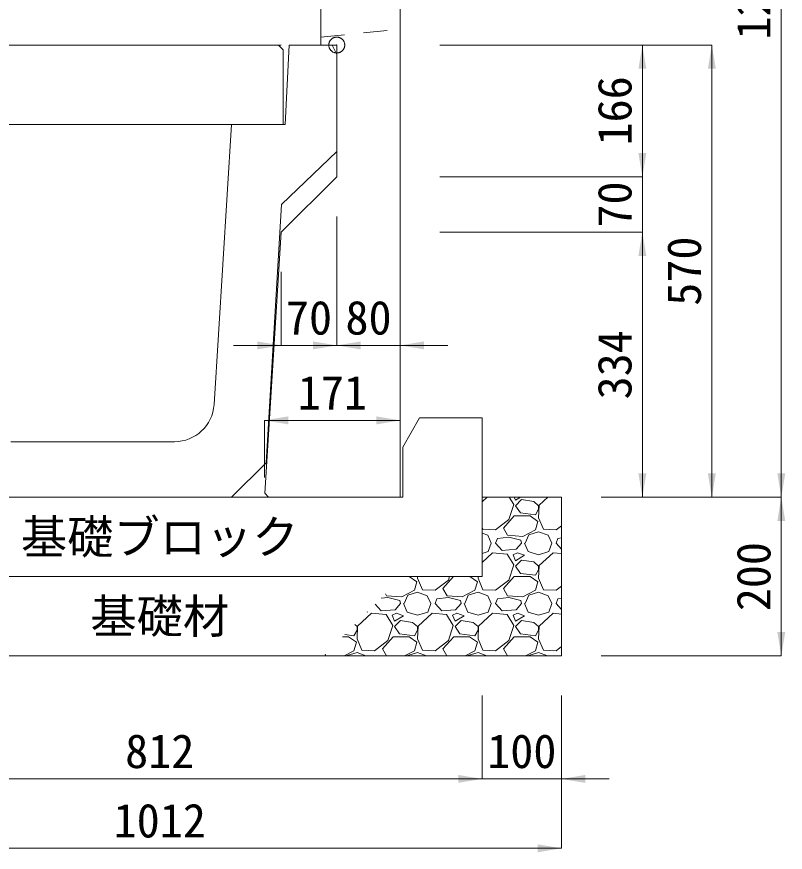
# Model space of a CAD drawing. Units: millimetres at full size, sheet at 1:40. Extents: x 206103 to 244503, y 883348 to 903496.
# Drawn here: x 215988 to 216956, y 890601 to 891654 of the extents above; entities that cross this region are included whole.
import ezdxf
from ezdxf.enums import TextEntityAlignment as Align

# ---------------------------------------------------------------- set-up
doc = ezdxf.new("R2010")
doc.units = ezdxf.units.MM
doc.header["$LTSCALE"] = 40
doc.header["$PDMODE"] = 32
doc.header["$PDSIZE"] = 20
doc.linetypes.add('USER1', pattern=[28.575, 19.05, -3.175, 3.175, -3.175])
doc.linetypes.add('USER2', pattern=[1.35, 0.75, -0.6])
for name, color, linetype, lineweight in [('パネックスKUS', 2, 'Continuous', 20), ('基礎ブロック', 2, 'Continuous', 13), ('基礎材', 7, 'Continuous', 15), ('寸法線', 7, 'Continuous', 13), ('本体', 2, 'Continuous', 13), ('補助線', 8, 'USER1', 13), ('ﾊｯﾁﾝｸﾞ', 7, 'Continuous', 5)]:
    doc.layers.add(name, color=color, linetype=linetype, lineweight=lineweight)
doc.layers.add('文字', color=7, linetype='Continuous')
doc.styles.add('ＭＳ ゴシック', font='')
doc.styles.get('ＭＳ ゴシック').set_extended_font_data('MS Gothic')

# ---------------------------------------------------------------- blocks, each defined once
blk = doc.blocks.new('filled_arrow')
at = {"color": 0, "linetype": 'Continuous', "lineweight": -2}
blk.add_solid([(7.5, 1.25), (0, 0), (7.5, -1.25)], dxfattribs=at)

msp = doc.modelspace()

# ---------------------------------------------------------------- linework, layer by layer
at = {"layer": 'パネックスKUS'}
for p, q in [((216471.16, 891048.33), (216471.16, 892318.33)), ((216371.16, 892313.33), (216371.16, 891618.33)), ((216371.16, 891618.33), (216391.16, 891618.33)), ((216391.16, 891618.33), (216391.16, 891452.33)), ((216391.16, 891452.33), (216321.16, 891382.33)), ((216321.16, 891382.33), (216300.47, 891053.32)), ((216305.16, 891048.33), (216300.47, 891053.32)), ((216305.16, 891048.33), (216471.16, 891048.33))]:
    msp.add_line(p, q, dxfattribs=at)
at = {"layer": 'パネックスKUS', "linetype": 'USER2', "lineweight": 9}
msp.add_line((216371.16, 891628.33), (216471.16, 891638.33), dxfattribs=at)
at = {"layer": '基礎ブロック'}
for p, q in [((216495.21, 891148.33), (216474.21, 891111.33)), ((216574.21, 891148.33), (216495.21, 891148.33)), ((216574.21, 891048.33), (216574.21, 891148.33)), ((216474.21, 891111.33), (216474.21, 891048.33)), ((216474.21, 891048.33), (215862.21, 891048.33)), ((216574.21, 891048.33), (216574.21, 890948.33)), ((215762.21, 890948.33), (216574.21, 890948.33))]:
    msp.add_line(p, q, dxfattribs=at)
at = {"layer": '基礎材', "lineweight": 13}
msp.add_line((216674.21, 891048.33), (216574.21, 891048.33), dxfattribs=at)
at = {"layer": '基礎材'}
for p, q in [((216674.21, 890848.33), (216674.21, 891048.33)), ((215662.21, 890848.33), (216674.21, 890848.33))]:
    msp.add_line(p, q, dxfattribs=at)
at = {"layer": '寸法線'}
for p, q in [((216951.05, 891048.33), (216951.05, 892318.33)), ((216321.16, 891618.33), (215865.21, 891618.33)), ((216521.16, 891618.33), (216863.55, 891618.33)), ((216521.16, 891618.33), (216776.05, 891618.33)), ((216776.05, 891618.33), (216776.05, 891452.33)), ((216863.55, 891618.33), (216863.55, 891048.33)), ((216776.05, 891512.33), (216776.05, 891322.33)), ((216521.16, 891452.33), (216776.05, 891452.33)), ((216521.16, 891452.33), (216776.05, 891452.33)), ((216391.16, 891402.33), (216391.16, 891239.74)), ((216391.16, 891402.33), (216391.16, 891239.74)), ((216471.16, 891402.33), (216471.16, 891239.74)), ((216521.16, 891382.33), (216776.05, 891382.33)), ((216521.16, 891382.33), (216776.05, 891382.33)), ((216776.05, 891382.33), (216776.05, 891048.33)), ((216321.16, 891332.33), (216321.16, 891239.74)), ((216451.16, 891239.74), (216261.16, 891239.74)), ((216331.16, 891239.74), (216531.16, 891239.74)), ((216300.16, 891145.25), (216471.16, 891145.25)), ((216300.16, 891073.33), (216300.16, 891145.25)), ((216471.16, 891073.33), (216471.16, 891145.25)), ((216724.21, 891048.33), (216951.05, 891048.33)), ((216724.21, 891048.33), (216863.55, 891048.33)), ((216724.21, 891048.33), (216776.05, 891048.33)), ((216724.21, 891048.33), (216951.05, 891048.33)), ((216951.05, 891048.33), (216951.05, 890848.33)), ((216724.21, 890848.33), (216951.05, 890848.33)), ((216574.21, 890798.33), (216574.21, 890693.39)), ((216574.21, 890798.33), (216574.21, 890693.39)), ((216674.21, 890798.33), (216674.21, 890693.39)), ((216674.21, 890798.33), (216674.21, 890605.89)), ((215762.21, 890693.39), (216574.21, 890693.39)), ((216514.21, 890693.39), (216734.21, 890693.39)), ((216674.21, 890605.89), (215662.21, 890605.89))]:
    msp.add_line(p, q, dxfattribs=at)
at = {"layer": '本体'}
for p, q in [((216331.16, 891618.33), (216326.16, 891518.33)), ((216331.16, 891618.33), (216385.16, 891618.33)), ((216391.16, 891606.33), (216385.16, 891618.33)), ((216391.16, 891606.33), (216391.16, 891484.33)), ((216258.66, 891518.33), (216236.59, 891165.21)), ((216258.66, 891518.33), (216326.16, 891518.33)), ((216391.16, 891484.33), (216321.66, 891417.33)), ((216321.66, 891417.33), (216302.05, 891091.73)), ((215980.63, 891118.33), (216186.68, 891118.33)), ((216258.66, 891048.33), (216302.05, 891091.73)), ((215908.66, 891048.33), (216258.66, 891048.33))]:
    msp.add_line(p, q, dxfattribs=at)
at = {"layer": '本体', "lineweight": 20}
msp.add_lwpolyline([(215843.66, 891518.33), (215843.66, 891612.33), (215849.66, 891618.33), (216317.66, 891618.33), (216323.66, 891612.33), (216323.66, 891518.33)], close=True, dxfattribs=at)
at = {"layer": '本体'}
msp.add_arc((216186.68, 891168.33), 50, 270, 356.42367, dxfattribs=at)
at = {"layer": '補助線'}
msp.add_point((216391.16, 891618.33), dxfattribs=at)
at = {"layer": 'ﾊｯﾁﾝｸﾞ'}
for p, q in [((216580.59, 891048.33), (216574.21, 891042.5)), ((216614, 891039.25), (216608.46, 891048.33)), ((216614.79, 891048.33), (216616.29, 891044.58)), ((216616.29, 891044.58), (216622.53, 891048.33)), ((216623.91, 891045.35), (216616.29, 891037.73)), ((216639.15, 891043.06), (216623.91, 891045.35)), ((216645.25, 891037.73), (216639.15, 891043.06)), ((216656.79, 891048.33), (216646.01, 891038.49)), ((216607.91, 891020.2), (216614, 891039.25)), ((216616.29, 891037.73), (216622.39, 891028.58)), ((216641.44, 891026.3), (216645.25, 891033.15)), ((216646.01, 891038.49), (216645.25, 891022.49)), ((216645.25, 891033.15), (216645.25, 891037.73)), ((216601.05, 891009.53), (216614.77, 891024.77)), ((216614.77, 891024.77), (216634.58, 891024.77)), ((216622.39, 891028.58), (216641.44, 891026.3)), ((216634.58, 891024.77), (216644.48, 891017.91)), ((216645.25, 891022.49), (216651.34, 891008.01)), ((216591.14, 891007.25), (216607.91, 891020.2)), ((216644.48, 891017.91), (216641.44, 891007.25)), ((216667.34, 891007.25), (216674.21, 891012.55)), ((216574.21, 891010.23), (216575.14, 891008.01)), ((216574.21, 891003.03), (216581.24, 891000.39)), ((216575.14, 891008.01), (216591.14, 891007.25)), ((216581.24, 891000.39), (216585.81, 890990.48)), ((216606.38, 891000.39), (216601.05, 891009.53)), ((216625.43, 890998.86), (216606.38, 891000.39)), ((216641.44, 891007.25), (216625.43, 890998.86)), ((216628.48, 890990.48), (216633.05, 891001.15)), ((216633.05, 891001.15), (216645.25, 891004.96)), ((216645.25, 891004.96), (216657.44, 891000.39)), ((216651.34, 891008.01), (216667.34, 891007.25)), ((216657.44, 891000.39), (216662.01, 890990.48)), ((216582, 890979.81), (216585.81, 890990.48)), ((216591.14, 890990.48), (216593.43, 890996.58)), ((216599.53, 890981.34), (216591.14, 890990.48)), ((216607.91, 890998.1), (216593.43, 890996.58)), ((216623.15, 890994.29), (216607.91, 890998.1)), ((216623.91, 890990.48), (216617.05, 890982.86)), ((216623.91, 890990.48), (216623.15, 890994.29)), ((216627.72, 890990.48), (216632.29, 890979.81)), ((216658.2, 890979.81), (216662.01, 890990.48)), ((216667.34, 890990.48), (216669.63, 890996.58)), ((216674.21, 890983), (216667.34, 890990.48)), ((216674.21, 890997.06), (216669.63, 890996.58)), ((216574.21, 890977.52), (216582, 890979.81)), ((216617.05, 890982.86), (216599.53, 890981.34)), ((216632.29, 890979.81), (216645.25, 890976)), ((216645.25, 890976), (216658.2, 890979.81)), ((216587.33, 890978.29), (216574.21, 890966.3)), ((216605.62, 890976.77), (216587.33, 890978.29)), ((216614, 890963.05), (216605.62, 890976.77)), ((216618.58, 890978.29), (216613.24, 890976)), ((216613.24, 890976), (216616.29, 890968.38)), ((216616.29, 890968.38), (216627.72, 890975.24)), ((216623.91, 890969.15), (216616.29, 890961.53)), ((216627.72, 890975.24), (216618.58, 890978.29)), ((216639.15, 890966.86), (216623.91, 890969.15)), ((216663.53, 890978.29), (216646.01, 890962.29)), ((216674.21, 890977.4), (216663.53, 890978.29)), ((216607.91, 890944), (216614, 890963.05)), ((216616.29, 890961.53), (216622.39, 890952.38)), ((216645.25, 890961.53), (216639.15, 890966.86)), ((216646.01, 890962.29), (216645.25, 890946.29)), ((216645.25, 890956.95), (216645.25, 890961.53)), ((216482.53, 890948.33), (216492.08, 890941.71)), ((216492.94, 890948.33), (216492.85, 890946.29)), ((216524.85, 890933.33), (216538.35, 890948.33)), ((216531.71, 890944), (216533.09, 890948.33)), ((216558.73, 890948.33), (216568.28, 890941.71)), ((216569.14, 890948.33), (216569.05, 890946.29)), ((216601.05, 890933.33), (216614.77, 890948.57)), ((216614.77, 890948.57), (216634.58, 890948.57)), ((216622.39, 890952.38), (216641.44, 890950.1)), ((216634.58, 890948.57), (216644.48, 890941.71)), ((216641.44, 890950.1), (216645.25, 890956.95)), ((216492.08, 890941.71), (216489.04, 890931.05)), ((216492.85, 890946.29), (216498.94, 890931.81)), ((216514.94, 890931.05), (216531.71, 890944)), ((216568.28, 890941.71), (216565.24, 890931.05)), ((216569.05, 890946.29), (216575.14, 890931.81)), ((216591.14, 890931.05), (216607.91, 890944)), ((216644.48, 890941.71), (216641.44, 890931.05)), ((216645.25, 890946.29), (216651.34, 890931.81)), ((216453.98, 890924.19), (216452.54, 890926.66)), ((216489.04, 890931.05), (216473.03, 890922.66)), ((216480.65, 890924.95), (216492.85, 890928.76)), ((216492.85, 890928.76), (216505.04, 890924.19)), ((216498.94, 890931.81), (216514.94, 890931.05)), ((216530.18, 890924.19), (216524.85, 890933.33)), ((216565.24, 890931.05), (216549.23, 890922.66)), ((216556.85, 890924.95), (216569.05, 890928.76)), ((216569.05, 890928.76), (216581.24, 890924.19)), ((216575.14, 890931.81), (216591.14, 890931.05)), ((216606.38, 890924.19), (216601.05, 890933.33)), ((216641.44, 890931.05), (216625.43, 890922.66)), ((216633.05, 890924.95), (216645.25, 890928.76)), ((216645.25, 890928.76), (216657.44, 890924.19)), ((216651.34, 890931.81), (216667.34, 890931.05)), ((216667.34, 890931.05), (216674.21, 890936.35)), ((216455.51, 890921.9), (216446.87, 890920.99)), ((216473.03, 890922.66), (216453.98, 890924.19)), ((216470.75, 890918.09), (216455.51, 890921.9)), ((216471.51, 890914.28), (216470.75, 890918.09)), ((216476.08, 890914.28), (216480.65, 890924.95)), ((216505.04, 890924.19), (216509.61, 890914.28)), ((216514.94, 890914.28), (216517.23, 890920.38)), ((216531.71, 890921.9), (216517.23, 890920.38)), ((216549.23, 890922.66), (216530.18, 890924.19)), ((216546.95, 890918.09), (216531.71, 890921.9)), ((216547.71, 890914.28), (216546.95, 890918.09)), ((216552.28, 890914.28), (216556.85, 890924.95)), ((216581.24, 890924.19), (216585.81, 890914.28)), ((216591.14, 890914.28), (216593.43, 890920.38)), ((216607.91, 890921.9), (216593.43, 890920.38)), ((216625.43, 890922.66), (216606.38, 890924.19)), ((216623.15, 890918.09), (216607.91, 890921.9)), ((216623.91, 890914.28), (216623.15, 890918.09)), ((216628.48, 890914.28), (216633.05, 890924.95)), ((216657.44, 890924.19), (216662.01, 890914.28)), ((216667.34, 890914.28), (216669.63, 890920.38)), ((216674.21, 890920.86), (216669.63, 890920.38)), ((216447.13, 890905.14), (216439.42, 890913.54)), ((216464.65, 890906.66), (216447.13, 890905.14)), ((216471.51, 890914.28), (216464.65, 890906.66)), ((216475.32, 890914.28), (216479.89, 890903.61)), ((216505.8, 890903.61), (216509.61, 890914.28)), ((216523.33, 890905.14), (216514.94, 890914.28)), ((216540.85, 890906.66), (216523.33, 890905.14)), ((216547.71, 890914.28), (216540.85, 890906.66)), ((216551.52, 890914.28), (216556.09, 890903.61)), ((216582, 890903.61), (216585.81, 890914.28)), ((216599.53, 890905.14), (216591.14, 890914.28)), ((216617.05, 890906.66), (216599.53, 890905.14)), ((216623.91, 890914.28), (216617.05, 890906.66)), ((216627.72, 890914.28), (216632.29, 890903.61)), ((216658.2, 890903.61), (216662.01, 890914.28)), ((216674.21, 890906.8), (216667.34, 890914.28)), ((216434.93, 890902.09), (216417.41, 890886.09)), ((216429.44, 890903.57), (216429.6, 890903.61)), ((216429.6, 890903.61), (216429.66, 890903.79)), ((216453.22, 890900.57), (216434.93, 890902.09)), ((216461.6, 890886.85), (216453.22, 890900.57)), ((216466.18, 890902.09), (216460.84, 890899.8)), ((216460.84, 890899.8), (216463.89, 890892.18)), ((216463.89, 890892.18), (216475.32, 890899.04)), ((216475.32, 890899.04), (216466.18, 890902.09)), ((216479.89, 890903.61), (216492.85, 890899.8)), ((216492.85, 890899.8), (216505.8, 890903.61)), ((216511.13, 890902.09), (216493.61, 890886.09)), ((216529.42, 890900.57), (216511.13, 890902.09)), ((216537.8, 890886.85), (216529.42, 890900.57)), ((216542.38, 890902.09), (216537.04, 890899.8)), ((216537.04, 890899.8), (216540.09, 890892.18)), ((216540.09, 890892.18), (216551.52, 890899.04)), ((216551.52, 890899.04), (216542.38, 890902.09)), ((216556.09, 890903.61), (216569.05, 890899.8)), ((216569.05, 890899.8), (216582, 890903.61)), ((216587.33, 890902.09), (216569.81, 890886.09)), ((216605.62, 890900.57), (216587.33, 890902.09)), ((216614, 890886.85), (216605.62, 890900.57)), ((216618.58, 890902.09), (216613.24, 890899.8)), ((216613.24, 890899.8), (216616.29, 890892.18)), ((216616.29, 890892.18), (216627.72, 890899.04)), ((216627.72, 890899.04), (216618.58, 890902.09)), ((216632.29, 890903.61), (216645.25, 890899.8)), ((216645.25, 890899.8), (216658.2, 890903.61)), ((216663.53, 890902.09), (216646.01, 890886.09)), ((216674.21, 890901.2), (216663.53, 890902.09)), ((216416.65, 890885.33), (216413.74, 890887.87)), ((216417.41, 890886.09), (216416.65, 890870.09)), ((216416.65, 890880.75), (216416.65, 890885.33)), ((216455.51, 890867.8), (216461.6, 890886.85)), ((216471.51, 890892.95), (216463.89, 890885.33)), ((216463.89, 890885.33), (216469.99, 890876.18)), ((216486.75, 890890.66), (216471.51, 890892.95)), ((216492.85, 890885.33), (216486.75, 890890.66)), ((216493.61, 890886.09), (216492.85, 890870.09)), ((216492.85, 890880.75), (216492.85, 890885.33)), ((216531.71, 890867.8), (216537.8, 890886.85)), ((216547.71, 890892.95), (216540.09, 890885.33)), ((216540.09, 890885.33), (216546.19, 890876.18)), ((216562.95, 890890.66), (216547.71, 890892.95)), ((216569.05, 890885.33), (216562.95, 890890.66)), ((216569.81, 890886.09), (216569.05, 890870.09)), ((216569.05, 890880.75), (216569.05, 890885.33)), ((216607.91, 890867.8), (216614, 890886.85)), ((216623.91, 890892.95), (216616.29, 890885.33)), ((216616.29, 890885.33), (216622.39, 890876.18)), ((216639.15, 890890.66), (216623.91, 890892.95)), ((216645.25, 890885.33), (216639.15, 890890.66)), ((216646.01, 890886.09), (216645.25, 890870.09)), ((216645.25, 890880.75), (216645.25, 890885.33)), ((216401.17, 890875.3), (216412.84, 890873.9)), ((216412.84, 890873.9), (216416.65, 890880.75)), ((216469.99, 890876.18), (216489.04, 890873.9)), ((216489.04, 890873.9), (216492.85, 890880.75)), ((216546.19, 890876.18), (216565.24, 890873.9)), ((216565.24, 890873.9), (216569.05, 890880.75)), ((216622.39, 890876.18), (216641.44, 890873.9)), ((216641.44, 890873.9), (216645.25, 890880.75)), ((216398.25, 890872.37), (216405.98, 890872.37)), ((216405.98, 890872.37), (216415.88, 890865.51)), ((216415.88, 890865.51), (216412.84, 890854.85)), ((216416.65, 890870.09), (216422.74, 890855.61)), ((216438.74, 890854.85), (216455.51, 890867.8)), ((216448.65, 890857.13), (216462.37, 890872.37)), ((216462.37, 890872.37), (216482.18, 890872.37)), ((216482.18, 890872.37), (216492.08, 890865.51)), ((216492.08, 890865.51), (216489.04, 890854.85)), ((216492.85, 890870.09), (216498.94, 890855.61)), ((216514.94, 890854.85), (216531.71, 890867.8)), ((216524.85, 890857.13), (216538.57, 890872.37)), ((216538.57, 890872.37), (216558.38, 890872.37)), ((216558.38, 890872.37), (216568.28, 890865.51)), ((216568.28, 890865.51), (216565.24, 890854.85)), ((216569.05, 890870.09), (216575.14, 890855.61)), ((216591.14, 890854.85), (216607.91, 890867.8)), ((216601.05, 890857.13), (216614.77, 890872.37)), ((216614.77, 890872.37), (216634.58, 890872.37)), ((216634.58, 890872.37), (216644.48, 890865.51)), ((216644.48, 890865.51), (216641.44, 890854.85)), ((216645.25, 890870.09), (216651.34, 890855.61)), ((216412.84, 890854.85), (216400.4, 890848.33)), ((216422.74, 890855.61), (216438.74, 890854.85)), ((216453.79, 890848.33), (216448.65, 890857.13)), ((216489.04, 890854.85), (216476.6, 890848.33)), ((216498.94, 890855.61), (216514.94, 890854.85)), ((216529.99, 890848.33), (216524.85, 890857.13)), ((216565.24, 890854.85), (216552.8, 890848.33)), ((216575.14, 890855.61), (216591.14, 890854.85)), ((216606.19, 890848.33), (216601.05, 890857.13)), ((216641.44, 890854.85), (216629, 890848.33)), ((216651.34, 890855.61), (216667.34, 890854.85)), ((216667.34, 890854.85), (216674.21, 890860.15)), ((216377.59, 890848.33), (216376.34, 890850.46)), ((216404.28, 890848.33), (216404.45, 890848.75)), ((216404.45, 890848.75), (216416.65, 890852.56)), ((216416.65, 890852.56), (216427.93, 890848.33)), ((216480.48, 890848.33), (216480.65, 890848.75)), ((216480.65, 890848.75), (216492.85, 890852.56)), ((216492.85, 890852.56), (216504.13, 890848.33)), ((216556.68, 890848.33), (216556.85, 890848.75)), ((216556.85, 890848.75), (216569.05, 890852.56)), ((216569.05, 890852.56), (216580.33, 890848.33)), ((216632.88, 890848.33), (216633.05, 890848.75)), ((216633.05, 890848.75), (216645.25, 890852.56)), ((216645.25, 890852.56), (216656.53, 890848.33))]:
    msp.add_line(p, q, dxfattribs=at)

# ---------------------------------------------------------------- block references
at = {"layer": '寸法線', "xscale": 4, "yscale": 4}
for p, rotation in [((216776.05, 891618.33), 270), ((216863.55, 891618.33), 270), ((216776.05, 891452.33), 90), ((216776.05, 891452.33), 90), ((216776.05, 891382.33), 270), ((216776.05, 891382.33), 270), ((216321.16, 891239.74), 180), ((216391.16, 891239.74), 180), ((216471.16, 891145.25), 180), ((216776.05, 891048.33), 90), ((216863.55, 891048.33), 90), ((216951.05, 891048.33), 90), ((216951.05, 891048.33), 270), ((216951.05, 890848.33), 90), ((216574.21, 890693.39), 180), ((216574.21, 890693.39), 180), ((216674.21, 890605.89), 180)]:
    msp.add_blockref('filled_arrow', p, dxfattribs=dict(at, rotation=rotation))
for p in [(216391.16, 891239.74), (216471.16, 891239.74), (216300.16, 891145.25), (216674.21, 890693.39)]:
    msp.add_blockref('filled_arrow', p, dxfattribs=at)

# ---------------------------------------------------------------- texts
at = {"layer": '寸法線', "style": 'ＭＳ ゴシック'}
for s, p in [('1270', (216916.05, 891683.33)), ('166', (216741.05, 891535.33)), ('70', (216741.05, 891417.33)), ('570', (216828.55, 891333.33)), ('334', (216741.05, 891215.33)), ('200', (216916.05, 890948.33))]:
    msp.add_text(s, height=42.72, rotation=90, dxfattribs=at).set_placement(p, align=Align.MIDDLE_CENTER)
for s, p in [('70', (216356.16, 891274.74)), ('80', (216431.16, 891274.74)), ('171', (216385.66, 891180.25)), ('812', (216168.21, 890728.39)), ('100', (216624.21, 890728.39)), ('1012', (216168.21, 890640.89))]:
    msp.add_text(s, height=42.72, dxfattribs=at).set_placement(p, align=Align.MIDDLE_CENTER)
at = {"layer": '文字', "style": 'ＭＳ ゴシック'}
for s, p in [('基礎ブロック', (216168.21, 890998.33)), ('基礎材', (216168.21, 890898.33))]:
    msp.add_text(s, height=42.72, dxfattribs=at).set_placement(p, align=Align.MIDDLE_CENTER)

doc.saveas('drawing.dxf')
